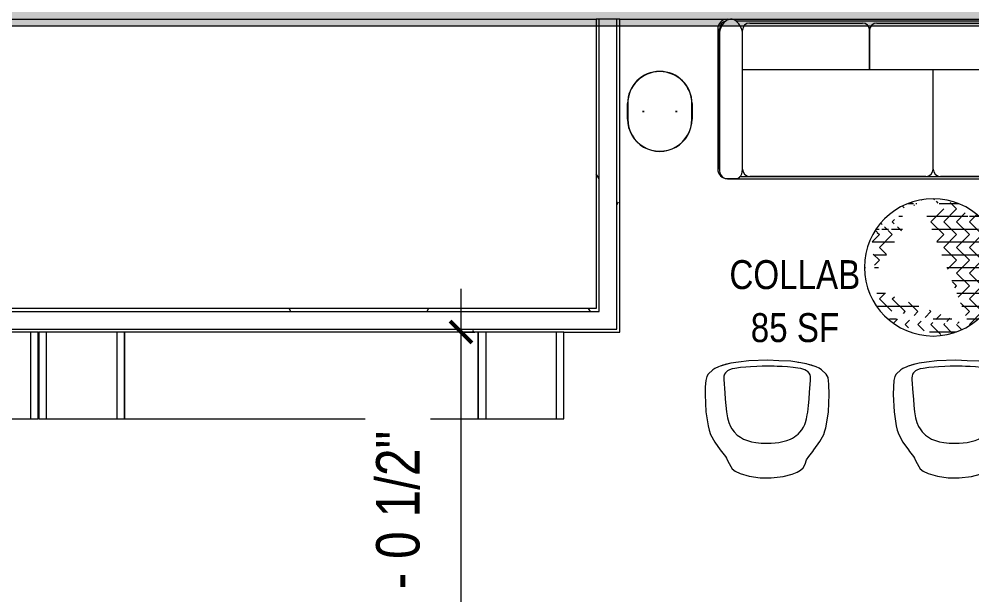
# Model space of a CAD drawing. Header units: inches. Extents: x 46946 to 48441, y 40324 to 42003.
# Drawn here: x 47724.3 to 47921.9, y 41545.6 to 41665.2 of the extents above; entities that cross this region are included whole.
import ezdxf

# ---------------------------------------------------------------- set-up
doc = ezdxf.new("R2010")
doc.units = ezdxf.units.IN
doc.header["$MEASUREMENT"] = 0
for name, color, linetype, lineweight in [('A-ANNO-DIMS', 211, 'Continuous', 9), ('A-ANNO-DIMS-96', 211, 'Continuous', 9), ('A-AREA-IDEN', 2, 'Continuous', 9), ('A-DETL', 90, 'Continuous', 9), ('A-DETL-GENF', 92, 'Continuous', 9), ('A-WALL', 113, 'Continuous', 9), ('A-WALL-PATT', 111, 'Continuous', 13), ('I-FURN', 30, 'Continuous', 9), ('I-FURN-PNLS', 30, 'Continuous', 9), ('I-WALL', 2, 'Continuous', 9)]:
    doc.layers.add(name, color=color, linetype=linetype, lineweight=lineweight)
doc.styles.add('Arial Narrow_1', font='ARIALN.TTF', dxfattribs={"height": 9})
doc.styles.add('Arial Narrow_2', font='ARIALN.TTF', dxfattribs={"height": 6})
doc.dimstyles.new('OTJ_3_32__Linear__1_2__Rounding_', dxfattribs={"dimscale": 12, "dimtxt": 9.210879, "dimasz": 0.375, "dimexe": 0.75, "dimexo": 0.5, "dimgap": 0.5, "dimtad": 1, "dimdec": 1, "dimrnd": 0.5, "dimzin": 3, "dimdsep": 46, "dimlunit": 4, "dimtxsty": 'Arial Narrow_1', "dimblk1": 'OBLIQUE', "dimblk2": 'OBLIQUE', "dimsah": 1, "dimcen": 0.09, "dimdle": 0.75, "dimazin": 0, "dimtfac": 1, "dimtdec": 4, "dimtix": 1, "dimtmove": 0, "dimatfit": 3, "dimfxl": 1, "dimtvp": 1, "dimtfill": 1, "dimfrac": 2, "dimtolj": 1, "dimtzin": 0, "dimarcsym": 2})
pattern_1 = [(0, (0, 0), (30.72, 7.68), [1.267, -21.773, 1.267, -21.773, -122.88]), (0, (0, 0), (30.72, 7.68), [-46.08, 1.267, -44.813, 1.267, -21.773, -53.76]), (0, (0, 0), (30.72, 7.68), [-115.2, 1.267, -14.093, 1.267, -37.133]), (120, (11.52, 3.84), (-22.0110751, 22.7643004), [1.267, -21.773, 1.267, -21.773, -122.88]), (120, (11.52, 3.84), (-22.0110751, 22.7643004), [-46.08, 1.267, -44.813, 1.267, -21.773, -53.76]), (120, (11.52, 3.84), (-22.0110751, 22.7643004), [-115.2, 1.267, -14.093, 1.267, -37.133]), (240, (15.36, 19.2), (-8.7089249, -30.4443004), [1.267, -21.773, 1.267, -21.773, -122.88]), (240, (15.36, 19.2), (-8.7089249, -30.4443004), [-46.08, 1.267, -44.813, 1.267, -21.773, -53.76]), (240, (15.36, 19.2), (-8.7089249, -30.4443004), [-115.2, 1.267, -14.093, 1.267, -37.133])]

# ---------------------------------------------------------------- blocks, each defined once
blk = doc.blocks.new('HermanMiller_Collection_WireframeSofa3-Seat - Sofa 3-Seat-1330924-Level 06 - Furniture')
at = {"layer": 'I-FURN'}
for p, q in [((-43.69, 18.03), (-43.99, 17.53)), ((-43.4, 18.39), (-43.69, 18.03)), ((-42.87, 18.88), (-43.4, 18.39)), ((-42.35, 19.1), (-42.87, 18.88)), ((-42.02, 19.13), (-42.35, 19.1)), ((-41.66, 19.12), (-42.02, 19.13)), ((-41.3, 19), (-41.66, 19.12)), ((-40.93, 18.82), (-41.3, 19)), ((-40.3, 18.21), (-40.93, 18.82)), ((-40.88, 18.77), (40.88, 18.77)), ((-39.96, 17.62), (-40.3, 18.21)), ((-38.05, 18.33), (-14.68, 18.33)), ((-11.68, 18.33), (11.69, 18.33)), ((14.7, 18.33), (38.07, 18.33)), ((39.96, 17.62), (40.3, 18.21)), ((40.3, 18.21), (40.93, 18.82)), ((40.93, 18.82), (41.3, 19)), ((41.3, 19), (41.66, 19.12)), ((41.66, 19.12), (42.02, 19.13)), ((42.02, 19.13), (42.35, 19.1)), ((42.35, 19.1), (42.87, 18.88)), ((42.87, 18.88), (43.4, 18.39)), ((43.4, 18.39), (43.69, 18.03)), ((43.69, 18.03), (43.99, 17.53)), ((-44.68, 17.14), (-44.68, -11.96)), ((-44.31, -11.96), (-44.31, 17.15)), ((-44.22, 16.84), (-44.3, 16.31)), ((-44.3, 16.31), (-44.3, -12.19)), ((-43.99, 17.53), (-44.22, 16.84)), ((-39.68, 17.01), (-39.96, 17.62)), ((-39.57, 16.43), (-39.68, 17.01)), ((-39.57, -12), (-39.57, 16.43)), ((-39.55, -11.98), (-39.55, 16.83)), ((-13.18, 8.66), (-13.18, 16.83)), ((-13.18, 16.83), (-13.18, 8.66)), ((13.19, 16.83), (13.19, 8.66)), ((39.57, 16.43), (39.68, 17.01)), ((39.57, 16.83), (39.57, -11.98)), ((39.57, -12), (39.57, 16.43)), ((39.68, 17.01), (39.96, 17.62)), ((43.99, 17.53), (44.22, 16.84)), ((44.22, 16.84), (44.3, 16.31)), ((44.3, 16.31), (44.3, -12.19)), ((44.31, 17.14), (44.31, -11.96)), ((44.68, -11.96), (44.68, 17.14)), ((-13.18, 8.66), (-39.55, 8.66)), ((13.19, 8.66), (-13.18, 8.66)), ((0, -11.98), (0, 8.66)), ((13.19, 8.66), (39.59, 8.66)), ((-44.3, -12.19), (-44.21, -12.89)), ((-44.21, -12.89), (-43.99, -13.31)), ((-43.99, -13.31), (-43.6, -13.69)), ((-43.6, -13.69), (-43.17, -13.9)), ((-40.45, -13.83), (-40.16, -13.62)), ((-40.16, -13.62), (-39.89, -13.34)), ((40.13, -13.59), (-40.13, -13.59)), ((-39.89, -13.34), (-39.7, -12.98)), ((-39.7, -12.98), (-39.58, -12.53)), ((-39.58, -12.53), (-39.57, -12)), ((-1.5, -13.48), (-38.05, -13.48)), ((38.05, -13.48), (1.5, -13.48)), ((39.58, -12.53), (39.57, -12)), ((39.7, -12.98), (39.58, -12.53)), ((39.89, -13.34), (39.7, -12.98)), ((40.16, -13.62), (39.89, -13.34)), ((40.45, -13.83), (40.16, -13.62)), ((43.6, -13.69), (43.17, -13.9)), ((43.99, -13.31), (43.6, -13.69)), ((44.21, -12.89), (43.99, -13.31)), ((44.3, -12.19), (44.21, -12.89)), ((-43.17, -13.9), (-42.79, -13.95)), ((-42.79, -13.95), (-40.87, -13.94)), ((-42.68, -13.96), (42.68, -13.96)), ((-40.87, -13.94), (-40.45, -13.83)), ((40.87, -13.94), (40.45, -13.83)), ((42.79, -13.95), (40.87, -13.94)), ((43.17, -13.9), (42.79, -13.95))]:
    blk.add_line(p, q, dxfattribs=at)
for centre, radius, start, end in [((-42.68, 17.14), 2, 90, 180), ((-42.66, 17.14), 1.62, 103.5346, 179.9542), ((-38.05, 16.83), 1.5, 90, 180), ((-14.68, 16.83), 1.5, 360, 90), ((-11.68, 16.83), 1.5, 90, 180), ((11.69, 16.83), 1.5, 360, 90), ((14.7, 16.83), 1.5, 90, 180), ((38.07, 16.83), 1.5, 0, 90), ((42.68, 17.14), 2, 360, 90), ((42.68, 17.14), 1.62, 0, 77.5884), ((-42.68, -11.96), 2, 179.9542, 270), ((-42.68, -11.96), 1.62, 180, 187.2942), ((-38.05, -11.98), 1.5, 180, 270), ((-1.5, -11.98), 1.5, 270, 0), ((1.5, -11.98), 1.5, 180, 270), ((38.05, -11.95), 1.52, 270.3359, 359.1647), ((42.68, -11.96), 2, 270, 360), ((42.68, -11.96), 1.62, 352.7058, 0)]:
    blk.add_arc(centre, radius, start, end, dxfattribs=at)
blk = doc.blocks.new('HermanMiller_Collection_Nelson_PedestalTable - Vnr Top 26H 28 1_2Dia-V108-Level 06 - Furniture')
at = {"layer": 'I-FURN'}
h = blk.add_hatch(dxfattribs=at)
h.set_pattern_fill('FP_4', color=256, style=0, pattern_type=2)
h.set_pattern_definition([(0, (-47913.873, -41613.621), (0, 2.666), []), (315, (-47913.873, -41613.621), (2.665792565, 0), [3.77, -3.77]), (45, (-47913.873, -41613.621), (2.665792565, 0), [3.77, -3.77])])
h.paths.add_polyline_path([(-2.62, 14.01), (-5.15, 13.29), (-7.5, 12.12), (-9.6, 10.53), (-8.48, 11.23), (-8.81, 10.93), (-4.06, 13.29)])
h.paths.add_polyline_path([(-2.62, 14.01), (-11.69, 7.16), (-10.07, 9.78), (-10.4, 9.48), (-9.6, 10.53), (-11.37, 8.59), (-12.76, 6.35), (-12.05, -1.23), (-5.66, 9.1), (-9.73, 7.52), (-3.41, 13.29)])
h.paths.add_polyline_path([(7.5, -12.12), (9.6, -10.53), (12.76, -6.35), (14.19, 1.31), (13.71, 3.9), (9.6, 10.53), (7.5, 11.83), (7.5, 10.17), (5.79, 12.44), (6.84, 12.24), (6.27, 12.59), (7.3, 12.21), (5.15, 13.29), (-2.62, 14.01), (3.87, 12.79), (-1.36, 10.77), (6.89, -10.53)])
h.paths.add_polyline_path([(7.5, -12.12), (-11.74, -4.66), (-11.41, -8.13), (-12.76, -6.35), (-11.37, -8.59), (-9.6, -10.53), (-10.4, -9.48), (-10.07, -9.78), (-10.73, -8.71), (-0.98, -10.53)])
h.paths.add_polyline_path([(2.62, -14.01), (5.15, -13.29), (7.5, -12.12), (-9.2, -10.57), (-8.48, -11.23), (-9.6, -10.53), (-7.5, -12.12), (-5.15, -13.29), (-6.84, -12.24), (1.55, -13.81), (1.29, -13.88)])
h.paths.add_polyline_path([(12.76, -6.35), (13.71, -3.9), (13.83, -2.58)])
h.paths.add_polyline_path([(-13.71, -3.9), (-14.07, 0), (-14.19, -1.31)])
h.paths.add_polyline_path([(13.71, 3.9), (12.76, 6.35), (11.37, 8.59), (12.76, 5.81)])
h.paths.add_polyline_path([(10.38, 6.36), (9.34, 7.73), (9.6, 10.53), (10.1, 7.85)])
h.paths.add_polyline_path([(-2.62, 14.01), (2.62, 14.01), (0, 14.25)])
for start, end in [(90, 270), (90, 270), (270, 90), (270, 90)]:
    blk.add_arc((0, 0), 14.25, start, end, dxfattribs=at)
blk = doc.blocks.new('Tun Table - Tun 420 Side Table Steel Base-V142-Level 06 - Furniture')
at = {"layer": 'I-FURN'}
for p, q in [((-1.61, 6.69), (1.61, 6.69)), ((1.61, 6.65), (-1.61, 6.65)), ((0, 3.62), (0, 3.25)), ((0, 3.25), (0, 3.62)), ((0, -3.25), (0, -3.62)), ((0, -3.62), (0, -3.25)), ((-1.61, -6.65), (1.61, -6.65)), ((1.61, -6.69), (-1.61, -6.69))]:
    blk.add_line(p, q, dxfattribs=at)
for centre, radius, start, end in [((-1.61, 0), 6.69, 90, 270), ((-1.61, 0), 6.65, 90, 270), ((1.61, 0), 6.69, 270, 90), ((1.61, 0), 6.65, 270, 90)]:
    blk.add_arc(centre, radius, start, end, dxfattribs=at)
blk = doc.blocks.new('HermanMiller_Collection_SaibaSideChair - Conference Chair-1265515-Level 06 - Furniture')
at = {"layer": 'I-FURN'}
for p, q in [((-4.36, 12.02), (-5.27, 11.72)), ((-4.36, 12.02), (-5.27, 11.72)), ((-4.36, 12.02), (-5.27, 11.72)), ((-3.51, 12.26), (-4.36, 12.02)), ((-3.51, 12.26), (-4.36, 12.02)), ((-3.51, 12.26), (-4.36, 12.02)), ((-0.58, 12.69), (-3.51, 12.26)), ((-0.58, 12.69), (-3.51, 12.26)), ((-0.58, 12.69), (-3.51, 12.26)), ((3.01, 12.86), (-0.58, 12.69)), ((4.61, 12.82), (3.01, 12.86)), ((5.95, 12.71), (4.61, 12.82)), ((6.75, 12.54), (5.95, 12.71)), ((7.25, 12.26), (6.75, 12.54)), ((8.17, 11.26), (7.25, 12.26)), ((-6.85, 10.84), (-8.47, 9.72)), ((-5.27, 11.72), (-6.85, 10.84)), ((8.42, 10.85), (8.17, 11.26)), ((8.79, 10.06), (8.42, 10.85)), ((8.9, 9.75), (8.79, 10.06)), ((-10.82, 8.16), (-12.44, 7.24)), ((-10.18, 8.45), (-10.82, 8.16)), ((-9.85, 8.67), (-10.18, 8.45)), ((-8.78, 9.46), (-9.85, 8.67)), ((-8.47, 9.72), (-8.78, 9.46)), ((-2.79, 7.94), (-3.59, 7.59)), ((-1.82, 8.24), (-2.79, 7.94)), ((-0.61, 8.46), (-1.82, 8.24)), ((0.72, 8.59), (-0.61, 8.46)), ((2.04, 8.68), (0.72, 8.59)), ((3.38, 8.79), (2.04, 8.68)), ((6.15, 8.99), (3.38, 8.79)), ((6.48, 9.01), (6.15, 8.99)), ((6.83, 8.96), (6.48, 9.01)), ((7.22, 8.86), (6.83, 8.96)), ((7.53, 8.65), (7.22, 8.86)), ((7.92, 8.25), (7.53, 8.65)), ((8.16, 7.81), (7.92, 8.25)), ((9.24, 8.56), (8.9, 9.75)), ((9.49, 7.51), (9.22, 8.68)), ((9.49, 7.51), (9.22, 8.68)), ((9.49, 7.51), (9.24, 8.56)), ((-12.87, 6.64), (-13.37, 5.6)), ((-12.44, 7.24), (-12.87, 6.64)), ((-5.39, 6.19), (-5.85, 5.56)), ((-4.76, 6.85), (-5.39, 6.19)), ((-4.14, 7.29), (-4.76, 6.85)), ((-3.59, 7.59), (-4.14, 7.29)), ((8.35, 7.27), (8.16, 7.81)), ((8.45, 6.68), (8.35, 7.27)), ((8.61, 5.51), (8.45, 6.68)), ((9.76, 5.96), (9.49, 7.51)), ((9.76, 5.96), (9.49, 7.51)), ((9.76, 5.96), (9.49, 7.51)), ((10, 3.79), (9.76, 5.96)), ((-13.37, 5.6), (-13.93, 3.7)), ((-6.54, 4.1), (-6.77, 3.27)), ((-6.24, 4.89), (-6.54, 4.1)), ((-5.85, 5.56), (-6.24, 4.89)), ((8.72, 4.4), (8.61, 5.51)), ((8.78, 3.48), (8.72, 4.4)), ((-13.93, 3.7), (-14.25, 1.45)), ((-6.93, 2.38), (-7.05, 1.24)), ((-6.77, 3.27), (-6.93, 2.38)), ((8.85, 2.16), (8.78, 3.48)), ((8.89, 1.06), (8.85, 2.16)), ((10.16, -0.13), (10, 3.79)), ((-14.25, 1.45), (-14.28, 0)), ((-14.25, 1.45), (-14.28, 0)), ((-7.05, 1.24), (-7.08, 0.39)), ((-7.08, 0.39), (-7.08, 0.01)), ((-7.08, 0.01), (-7.07, -0.82)), ((8.87, -1.46), (8.89, 1.06)), ((-14.28, 0), (-14.29, -0.8)), ((-14.28, 0), (-14.29, -0.8)), ((-14.29, -0.8), (-13.99, -3.35)), ((-14.29, -0.8), (-13.99, -3.35)), ((-7.07, -0.82), (-7.02, -1.63)), ((-7.02, -1.63), (-6.91, -2.45)), ((8.85, -2.1), (8.87, -1.46)), ((10.04, -2.44), (10.16, -0.13)), ((-13.99, -3.35), (-13.52, -5.18)), ((-6.91, -2.45), (-6.76, -3.28)), ((-6.76, -3.28), (-6.53, -4.11)), ((8.73, -4.23), (8.8, -3.11)), ((8.8, -3.11), (8.85, -2.1)), ((9.92, -4.88), (10.04, -2.44)), ((-13.52, -5.18), (-13.1, -6.23)), ((-6.53, -4.11), (-6.24, -4.84)), ((-6.24, -4.84), (-6.06, -5.24)), ((-6.06, -5.24), (-5.8, -5.65)), ((-5.8, -5.65), (-5.51, -6.04)), ((8.51, -6.33), (8.62, -5.37)), ((8.62, -5.37), (8.73, -4.23)), ((9.66, -6.6), (9.92, -4.88)), ((9.66, -6.6), (9.92, -4.88)), ((-13.1, -6.23), (-12.69, -6.93)), ((-12.69, -6.93), (-12.18, -7.44)), ((-12.18, -7.44), (-11.47, -7.87)), ((-11.47, -7.87), (-10.56, -8.18)), ((-5.51, -6.04), (-5.2, -6.4)), ((-5.2, -6.4), (-4.81, -6.76)), ((-4.81, -6.76), (-4.3, -7.17)), ((-4.3, -7.17), (-3.73, -7.51)), ((-3.73, -7.51), (-3.19, -7.79)), ((-3.19, -7.79), (-2.82, -7.92)), ((7.96, -8.15), (8.14, -7.83)), ((8.14, -7.83), (8.3, -7.41)), ((8.3, -7.41), (8.4, -6.96)), ((8.4, -6.96), (8.51, -6.33)), ((9.25, -8.58), (9.46, -7.72)), ((9.36, -8.15), (9.46, -7.72)), ((9.36, -8.15), (9.46, -7.72)), ((9.46, -7.72), (9.66, -6.6)), ((9.46, -7.72), (9.66, -6.6)), ((9.46, -7.72), (9.66, -6.6)), ((9.66, -6.6), (9.69, -6.39)), ((-10.56, -8.18), (-9.84, -8.66)), ((-9.84, -8.66), (-8.78, -9.45)), ((-8.78, -9.45), (-8.44, -9.7)), ((-8.44, -9.7), (-6.72, -10.92)), ((-2.82, -7.92), (-2.05, -8.17)), ((-2.05, -8.17), (-1.23, -8.33)), ((-1.23, -8.33), (-0.63, -8.42)), ((-0.63, -8.42), (0.72, -8.58)), ((0.72, -8.58), (2.05, -8.68)), ((2.05, -8.68), (3.47, -8.78)), ((3.47, -8.78), (5.92, -8.96)), ((5.92, -8.96), (6.45, -9)), ((6.45, -9), (6.73, -8.98)), ((6.73, -8.98), (7.09, -8.9)), ((7.09, -8.9), (7.43, -8.73)), ((7.43, -8.73), (7.76, -8.46)), ((7.76, -8.46), (7.96, -8.15)), ((8.73, -10.17), (8.9, -9.74)), ((8.9, -9.74), (9.25, -8.58)), ((-6.72, -10.92), (-5.26, -11.72)), ((-5.26, -11.72), (-4.53, -11.95)), ((-5.26, -11.72), (-4.53, -11.95)), ((-5.26, -11.72), (-4.53, -11.95)), ((7.24, -12.25), (8.17, -11.26)), ((8.17, -11.26), (8.47, -10.77)), ((8.47, -10.77), (8.73, -10.17)), ((-4.53, -11.95), (-3.9, -12.15)), ((-4.53, -11.95), (-3.9, -12.15)), ((-4.53, -11.95), (-3.9, -12.15)), ((-3.9, -12.15), (-3.52, -12.26)), ((-3.9, -12.15), (-3.52, -12.26)), ((-3.9, -12.15), (-3.52, -12.26)), ((-3.52, -12.26), (-0.58, -12.69)), ((-3.52, -12.26), (-0.58, -12.69)), ((-3.52, -12.26), (-0.58, -12.69)), ((-0.58, -12.69), (3.02, -12.86)), ((3.02, -12.86), (5.15, -12.78)), ((5.15, -12.78), (6.54, -12.62)), ((6.54, -12.62), (7.24, -12.25))]:
    blk.add_line(p, q, dxfattribs=at)
for centre, radius, start, end in [((1.18, 6.82), 8.25, 12.1813, 20.7413), ((-0.69, -6.21), 10.22, 339.7908, 346.6331)]:
    blk.add_arc(centre, radius, start, end, dxfattribs=at)
blk = doc.blocks.new('Bookcase-Teknion-ZXBE_Storage_Front_Shelves-R2013_0001 - 18_x108_x66__ Hidden Box_ Lateral File Drawer-1312429-Level 06 - Furniture')
at = {"layer": 'I-FURN-PNLS'}
for p, q in [((-29.01, 9), (-46.73, 9)), ((-46.73, 9), (-46.73, -9)), ((-45.19, 9), (-45.19, -9)), ((-30.55, 9), (-30.55, -9)), ((44.37, 9), (-29.01, 9)), ((-29.01, 9), (-29.01, -9)), ((-29.01, -9), (-29.01, 9)), ((44.37, -9), (44.37, 9)), ((62.09, 9), (44.37, 9)), ((44.37, 9), (44.37, -9)), ((45.91, 9), (45.91, -9)), ((60.55, 9), (60.55, -9)), ((62.09, -9), (62.09, 9)), ((-46.73, -9), (-29.01, -9)), ((-29.01, -9), (44.37, -9)), ((44.37, -9), (62.09, -9))]:
    blk.add_line(p, q, dxfattribs=at)
blk = doc.blocks.new('DIMBLOCK2-Level 06 - Furniture')
at = {"layer": 'A-ANNO-DIMS-96'}
for p, q in [((47815.99, 41506.84), (47815.99, 41609.18)), ((47815.99, 41600.18), (47806.99, 41600.18)), ((47815.99, 41600.18), (47818.81, 41600.18)), ((47815.99, 41515.84), (47806.99, 41515.84)), ((47815.99, 41515.84), (47842.75, 41515.84))]:
    blk.add_line(p, q, dxfattribs=at)
at = {"layer": 'A-ANNO-DIMS-96', "lineweight": 50}
for p, q in [((47815.99, 41600.18), (47813.74, 41602.43)), ((47815.99, 41600.18), (47818.24, 41597.93)), ((47815.99, 41515.84), (47813.74, 41518.09)), ((47815.99, 41515.84), (47818.24, 41513.59))]:
    blk.add_line(p, q, dxfattribs=at)
at = {"layer": 'A-ANNO-DIMS-96', "color": 0, "insert": (47798.36, 41536.23), "char_height": 9, "width": 52.2827, "attachment_point": 1, "rotation": 90, "line_spacing_factor": 0.974696, "style": 'Arial Narrow_1', "bg_fill": 3, "box_fill_scale": 1.25, "bg_fill_color": 256, "bg_fill_true_color": 13158600, "bg_fill_transparency": 0}
blk.add_mtext('7\' - 0 1/2"', dxfattribs=at)
blk = doc.blocks.new('_Oblique')
at = {"color": 0, "linetype": 'ByBlock', "lineweight": -2}
blk.add_line((-0.5, -0.5), (0.5, 0.5), dxfattribs=at)

msp = doc.modelspace()

# ---------------------------------------------------------------- hatches: boundary and pattern name
at = {"layer": 'A-DETL-GENF'}
h = msp.add_hatch(color=9, dxfattribs=at)
h.paths.add_polyline_path([(46946.44, 40774.45), (47334.6, 40774.45), (47334.6, 41735.04), (47334.53, 41735.12), (47333.76, 41736.13), (47334.6, 41736.67), (47334.58, 41738.56), (47333.87, 41738.39), (47333.26, 41738.15), (47332.79, 41737.92), (47332.36, 41739.11), (47332.07, 41740.35), (47332.36, 41740.31), (47332.49, 41740.33), (47332.65, 41740.39), (47332.87, 41740.51), (47333.28, 41740.91), (47333.63, 41741.46), (47333.87, 41742.08), (47333.97, 41742.69), (47333.91, 41743.21), (47333.73, 41743.53), (47333.7, 41743.56), (47333.55, 41743.67), (47333.82, 41743.72), (47333.97, 41743.8), (47334.08, 41743.89), (47334.25, 41744.08), (47334.51, 41744.59), (47334.6, 41744.9), (47334.58, 41746.5), (47334.35, 41746.97), (47334.21, 41747.13), (47333.94, 41747.26), (47333.86, 41747.28), (47333.72, 41747.55), (47333.71, 41747.69), (47333.78, 41748.14), (47333.97, 41748.7), (47334.16, 41749.03), (47334.35, 41749.21), (47334.58, 41749.33), (47334.6, 41749.35), (47334.57, 41766.04), (47334.57, 41766.07), (47334.6, 41766.08), (47334.57, 41768.28), (47334.06, 41768.08), (47333.59, 41767.84), (47333.15, 41769.04), (47332.87, 41770.28), (47333.15, 41770.24), (47333.24, 41770.24), (47333.45, 41770.31), (47333.74, 41770.51), (47334.08, 41770.84), (47334.43, 41771.38), (47334.6, 41771.79), (47334.57, 41773.4), (47334.43, 41773.53), (47334.34, 41773.59), (47334.6, 41773.64), (47334.57, 41777.34), (47334.52, 41777.47), (47334.51, 41777.61), (47334.57, 41778.07), (47334.6, 41778.23), (47334.6, 41970.71), (47349.13, 41970.71), (47349.13, 41984.34), (47292.19, 41986.9), (47233.85, 41986.9), (47174.1, 41986.12), (47116.35, 41984.08), (47058.03, 41980.63), (46946.44, 41971.58), (46946.44, 40812.86)])
h.paths.add_polyline_path([(46995.4, 40899.4), (46995.4, 40938.77), (47034.77, 40938.77), (47034.77, 40899.4)])
h.paths.add_polyline_path([(46995.4, 41340.34), (46995.4, 41379.71), (47034.77, 41379.71), (47034.77, 41340.34), (47005.04, 41340.34)])
h.paths.add_polyline_path([(47670.26, 41663.76), (47974.98, 41663.76), (47974.98, 41873.76), (47836.89, 41914.62), (47648.38, 41960.01), (47648.38, 41663.76), (47655.28, 41663.76)])
h.paths.add_polyline_path([(47916.66, 41781.29), (47877.29, 41781.29), (47877.29, 41820.66), (47916.66, 41820.66), (47916.66, 41818.73)])
h.paths.add_polyline_path([(47034.77, 41781.29), (46995.4, 41781.29), (46995.4, 41820.66), (47034.77, 41820.66)])
at = {"layer": 'A-WALL-PATT', "lineweight": 9}
h = msp.add_hatch(dxfattribs=at)
h.set_pattern_fill('FP_1', color=256, style=0, pattern_type=2)
h.set_pattern_definition(pattern_1)
h.paths.add_polyline_path([(47844.62, 41604.43), (47844.62, 41665.12), (47844, 41665.12), (47844, 41604.43)])
h = msp.add_hatch(dxfattribs=at)
h.set_pattern_fill('FP_1', color=256, style=0, pattern_type=2)
h.set_pattern_definition(pattern_1)
h.paths.add_polyline_path([(47848.87, 41600.18), (47848.87, 41665.12), (47848.25, 41665.12), (47848.25, 41600.18)])
h = msp.add_hatch(dxfattribs=at)
h.set_pattern_fill('FP_1', color=256, style=0, pattern_type=2)
h.set_pattern_definition(pattern_1)
h.paths.add_polyline_path([(47609.5, 41600.81), (47609.5, 41604.43), (47644.13, 41604.43), (47644.13, 41605.06), (47608.87, 41605.06), (47608.87, 41600.81)])
h.paths.add_polyline_path([(47819.54, 41604.43), (47844, 41604.43), (47844, 41605.06), (47647.76, 41605.06), (47647.76, 41604.43), (47788.73, 41604.43)])
h = msp.add_hatch(dxfattribs=at)
h.set_pattern_fill('FP_1', color=256, style=0, pattern_type=2)
h.set_pattern_definition(pattern_1)
h.paths.add_polyline_path([(47844.62, 41600.18), (47848.25, 41600.18), (47848.25, 41600.81), (47608.87, 41600.81), (47608.87, 41600.18), (47844, 41600.18)])

# ---------------------------------------------------------------- linework, layer by layer
at = {"layer": 'A-DETL'}
msp.add_line((47648.38, 41663.76), (47974.98, 41663.76), dxfattribs=at)
at = {"layer": 'A-WALL', "lineweight": 13}
for p, q in [((47848.87, 41665.12), (47844, 41665.12)), ((47844.62, 41604.43), (47844.62, 41665.12)), ((47848.25, 41600.81), (47848.25, 41665.12)), ((47647.76, 41604.43), (47844.62, 41604.43)), ((47609.5, 41600.81), (47848.25, 41600.81))]:
    msp.add_line(p, q, dxfattribs=at)
at = {"layer": 'I-WALL', "lineweight": 13}
for p, q in [((47652.44, 41665.12), (47844, 41665.12)), ((47844, 41665.12), (47844, 41605.06)), ((47848.87, 41665.12), (47969.37, 41665.12)), ((47848.87, 41600.18), (47848.87, 41665.12)), ((47844, 41605.06), (47648.38, 41605.06)), ((47728.26, 41600.18), (47728.44, 41600.18)), ((47837.26, 41600.18), (47848.87, 41600.18))]:
    msp.add_line(p, q, dxfattribs=at)

# ---------------------------------------------------------------- block references
at = {"layer": 'I-FURN'}
for name, p in [('HermanMiller_Collection_WireframeSofa3-Seat - Sofa 3-Seat-1330924-Level 06 - Furniture', (47913.87, 41645.98)), ('HermanMiller_Collection_Nelson_PedestalTable - Vnr Top 26H 28 1_2Dia-V108-Level 06 - Furniture', (47913.87, 41613.62))]:
    msp.add_blockref(name, p, dxfattribs=at)
for name, p, rotation in [('Tun Table - Tun 420 Side Table Steel Base-V142-Level 06 - Furniture', (47857.18, 41645.98), 270.0000000000034), ('HermanMiller_Collection_SaibaSideChair - Conference Chair-1265515-Level 06 - Furniture', (47879.44, 41584.21), 90.00000000000165), ('HermanMiller_Collection_SaibaSideChair - Conference Chair-1265515-Level 06 - Furniture', (47918.44, 41584.21), 90.00000000000165)]:
    msp.add_blockref(name, p, dxfattribs=dict(at, rotation=rotation))
at = {"layer": 'I-FURN-PNLS'}
for p in [(47666.17, 41591.18), (47775.17, 41591.18)]:
    msp.add_blockref('Bookcase-Teknion-ZXBE_Storage_Front_Shelves-R2013_0001 - 18_x108_x66__ Hidden Box_ Lateral File Drawer-1312429-Level 06 - Furniture', p, dxfattribs=at)

# ---------------------------------------------------------------- texts
at = {"layer": 'A-AREA-IDEN', "char_height": 6, "attachment_point": 1, "style": 'Arial Narrow_2'}
for s, insert, width in [('COLLAB', (47871.62, 41615.11), 34.239), ('85 SF', (47876.04, 41604.11), 23.331)]:
    msp.add_mtext(s, dxfattribs=dict(at, insert=insert, width=width))

# ---------------------------------------------------------------- next in the draw order: dimensions: what is measured, and where the dimension line sits
at = {"layer": 'A-ANNO-DIMS'}
dim = msp.add_linear_dim(base=(47815.99, 41600.18), p1=(47848.75, 41515.84), p2=(47812.81, 41600.18), angle=90, dimstyle='OTJ_3_32__Linear__1_2__Rounding_', override={"dimpost": '<>', "dimfxl": 91.682899}, dxfattribs=at)
dim.commit()
dim.dimension.update_dxf_attribs({"geometry": 'DIMBLOCK2-Level 06 - Furniture', "text_midpoint": (47805.34, 41558.01)})

doc.saveas('drawing.dxf')
